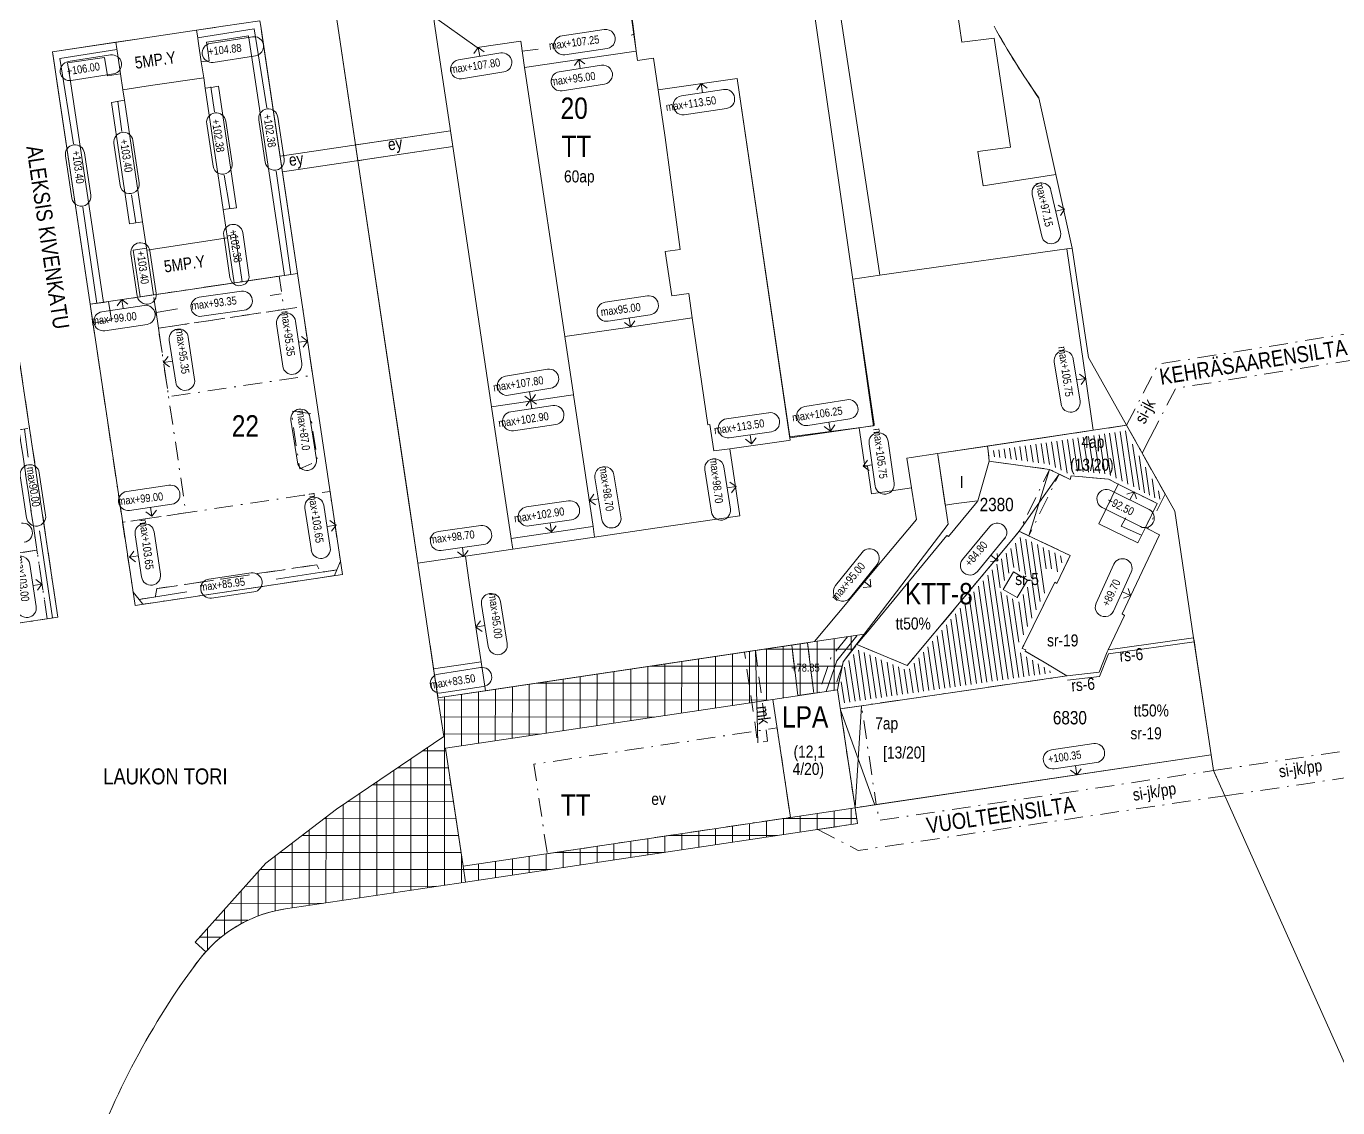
# Model space of a CAD drawing. Header units: metres. Extents: x 24485995 to 24488038, y 6819999 to 6822001.
# Drawn here: x 24487232.9 to 24487478.8, y 6820655.4 to 6820858.2 of the extents above; entities that cross this region are included whole.
import ezdxf

# ---------------------------------------------------------------- set-up
doc = ezdxf.new("R2010")
doc.units = ezdxf.units.M
for name, pattern in [('Aukot_rajalla', [0]), ('k10020', [0]), ('k10040', [10.3, 3.5, -1.5, 0.3, -1.5, 3.5]), ('k10050', [8, 3, -2, 3]), ('K10271', [0]), ('k10630.1', [0]), ('Osoitus_AK', [0])]:
    doc.linetypes.add(name, pattern=pattern)
for name, color, linetype, lineweight in [('AK_AsemakaavaTeksti_Kadun_puistonnimi', 7, 'Continuous', 0), ('AK_AsemakaavaTeksti_Korttelinumero', 7, 'Continuous', 0), ('AK_AsemakaavaViiva_Kaupunginosan_raja', 7, 'Continuous', 0), ('AK_JohdoillevarattuViiva', 7, 'Continuous', 0), ('AK_Kaavamerkinta_Kayttotarkoitusalue', 7, 'Continuous', 0), ('AK_Katualue_Tori', 7, 'Continuous', 0), ('AK_KayttotarkoitusViiva', 7, 'Continuous', 0), ('AK_LiikennointiTeksti_Autopaikkamerkinta_m2', 7, 'Continuous', 0), ('AK_LiikennointiViiva_Ajoneuvoliittymakielto', 7, 'Continuous', 0), ('AK_LiikennointiViiva_Polkuviivoitus', 7, 'Continuous', 0), ('AK_MuuAsemakaavaTeksti_Alueenosan_kayttotarkoitus', 7, 'Continuous', 0), ('AK_MuuAsemakaavaTeksti_Erityismaarays', 7, 'Continuous', 0), ('AK_MuuAsemakaavaViiva_alueenosan_raja', 7, 'Continuous', 0), ('AK_MuuAsemakaavaViiva_Erityismaaraysviiva', 7, 'Continuous', 0), ('AK_MuuAsemakaavaViiva_Merkinnan_alleviivaus', 7, 'Continuous', 0), ('AK_MuuAsemakaavaViiva_Merkinnan_Kohdistusnuoli', 7, 'Continuous', 0), ('AK_MuuAsemakaavaViiva_Ohj_alueenosan_raja', 7, 'Continuous', 0), ('AK_Poistettava_merkintä', 7, 'Continuous', 0), ('AK_RakennusalaTeksti_Kerrosala_tai_luku', 7, 'Continuous', 0), ('AK_RakennusalaTeksti_Rakennusoikeus', 7, 'Continuous', 0), ('AK_RakennusalaViiva_Maanalaisen_tilan_viiva', 7, 'Continuous', 0), ('AK_RakennusalaViiva_Rakennusalan_raja__I_', 7, 'Continuous', 0), ('AK_RakentaminenTeksti_Korkeusmerkinta', 7, 'Continuous', 0), ('AK_RakentaminenTeksti_Korkeusmerkinta_ja_soikio', 7, 'Continuous', 0), ('AK_RakentaminenTeksti_Korkeusmerkinta_ja_soikio_ja_nuoli', 7, 'Continuous', 0), ('AK_RakentaminenViiva_Kulkuaukko', 7, 'Continuous', 0)]:
    doc.layers.add(name, color=color, linetype=linetype, lineweight=lineweight)
doc.styles.add('ArialNarrow', font='ARIALN.TTF')

# ---------------------------------------------------------------- blocks, each defined once
blk = doc.blocks.new('AKP43')
at = {"layer": 'AK_RakentaminenTeksti_Korkeusmerkinta_ja_soikio', "color": 7, "linetype": 'Continuous', "lineweight": 13}
for p, q in [((4, 1.8), (-4, 1.8)), ((-4, -1.8), (4, -1.8))]:
    blk.add_line(p, q, dxfattribs=at)
for centre, start, end in [((-4, 0), 90, 270), ((4, 0), 270, 90)]:
    blk.add_arc(centre, 1.8, start, end, dxfattribs=at)

msp = doc.modelspace()

# ---------------------------------------------------------------- hatches: boundary and pattern name
at = {"layer": 'AK_Katualue_Tori', "linetype": 'Continuous', "lineweight": 0}
h = msp.add_hatch(dxfattribs=at)
h.set_pattern_fill('NET', style=0)
h.paths.add_polyline_path([(24487266.57, 6820684.68), (24487264.57, 6820686.45), (24487277.84, 6820701.26), (24487291.05, 6820711.43), (24487311.16, 6820725.03), (24487310.08, 6820732.28), (24487389.97, 6820744.19), (24487386.02, 6820739.03), (24487384.99, 6820733.79), (24487372.87, 6820731.98), (24487311.49, 6820722.83), (24487314.79, 6820700.71), (24487315.23, 6820697.74), (24487281.49, 6820692.71, 0.174582)], flags=0)
h = msp.add_hatch(dxfattribs=at)
h.set_pattern_fill('NET', style=0)
h.paths.add_polyline_path([(24487314.79, 6820700.71), (24487376.17, 6820709.86), (24487388.28, 6820711.67), (24487388.73, 6820708.7), (24487315.23, 6820697.74)], flags=0)

# ---------------------------------------------------------------- linework, layer by layer
at = {"layer": 'AK_AsemakaavaViiva_Kaupunginosan_raja', "linetype": 'k10020', "lineweight": 9, "flags": 128}
for points in [[(24487422.7, 6820844.76), (24487428.98, 6820816.54), (24487432.02, 6820796.09), (24487439.17, 6820783.36)], [(24487439.17, 6820783.36), (24487448.21, 6820767.25)], [(24487448.21, 6820767.25), (24487451.75, 6820743.53)], [(24487451.75, 6820743.53), (24487455.01, 6820721.62)], [(24487455.45, 6820718.65), (24487455.01, 6820721.62)]]:
    msp.add_lwpolyline(points, dxfattribs=at)
msp.add_lwpolyline([(24487524.72, 6820564.02), (24487455.45, 6820718.65), (24487455.01, 6820721.62), (24487388.28, 6820711.67), (24487388.73, 6820708.7), (24487315.23, 6820697.74), (24487281.49, 6820692.71, 0.196175), (24487265.24, 6820683.07), (24487263.87, 6820681.23), (24487262.53, 6820679.37), (24487261.21, 6820677.49)], format="xyb", dxfattribs=at)
at = {"layer": 'AK_AsemakaavaViiva_Kaupunginosan_raja', "linetype": 'k10020', "lineweight": 9}
for centre, radius, start, end in [((24487548.25, 6820932.39), 153.11, 208.9963, 214.9113), ((24487390.18, 6820591.52), 155, 146.3121, 162.8561)]:
    msp.add_arc(centre, radius, start, end, dxfattribs=at)
at = {"layer": 'AK_JohdoillevarattuViiva', "linetype": 'Continuous', "lineweight": 5, "flags": 128}
for points in [[(24487387.85, 6820742.95), (24487388.59, 6820743.88)], [(24487387.85, 6820742.95), (24487384.87, 6820739.22), (24487382.89, 6820733.44)]]:
    msp.add_lwpolyline(points, dxfattribs=at)
at = {"layer": 'AK_KayttotarkoitusViiva', "linetype": 'Continuous', "lineweight": 20, "flags": 128}
for points in [[(24487306.32, 6820757.51), (24487291.32, 6820858.16), (24487288.96, 6820873.96)], [(24487244.89, 6820806.04), (24487237.83, 6820853.39), (24487254.51, 6820855.88), (24487254.85, 6820855.93), (24487269.85, 6820858.16), (24487276.71, 6820859.19), (24487276.86, 6820858.16), (24487283.77, 6820811.83)], [(24487422.7, 6820844.76), (24487428.98, 6820816.54), (24487432.02, 6820796.09), (24487439.17, 6820783.36)], [(24487228.25, 6820818.03), (24487233.53, 6820782.79), (24487238.83, 6820747.38)], [(24487244.89, 6820806.04), (24487261.57, 6820808.52), (24487283.77, 6820811.83)], [(24487283.77, 6820811.83), (24487292.18, 6820755.4)], [(24487253.3, 6820749.6), (24487244.89, 6820806.04)], [(24487439.17, 6820783.36), (24487403.73, 6820778.07), (24487403.77, 6820777.81), (24487405.71, 6820764.8), (24487389.97, 6820744.19)], [(24487455.01, 6820721.62), (24487451.75, 6820743.53), (24487448.21, 6820767.25), (24487439.17, 6820783.36)], [(24487310.08, 6820732.28), (24487306.32, 6820757.51)], [(24487292.18, 6820755.4), (24487253.3, 6820749.6)], [(24487238.83, 6820747.38), (24487205.5, 6820742.4)], [(24487389.97, 6820744.19), (24487310.08, 6820732.28)], [(24487384.99, 6820733.79), (24487386.02, 6820739.03), (24487389.97, 6820744.19)], [(24487266.57, 6820684.68), (24487264.57, 6820686.45), (24487277.84, 6820701.26), (24487291.05, 6820711.43), (24487311.16, 6820725.03), (24487310.08, 6820732.28)], [(24487314.79, 6820700.71), (24487311.49, 6820722.83), (24487372.87, 6820731.98)], [(24487372.87, 6820731.98), (24487384.99, 6820733.79)], [(24487372.87, 6820731.98), (24487376.17, 6820709.86)], [(24487384.99, 6820733.79), (24487388.28, 6820711.67)], [(24487455.01, 6820721.62), (24487388.28, 6820711.67)], [(24487524.72, 6820564.02), (24487455.45, 6820718.65), (24487455.01, 6820721.62)], [(24487376.17, 6820709.86), (24487314.79, 6820700.71)], [(24487388.28, 6820711.67), (24487388.73, 6820708.7), (24487315.23, 6820697.74)], [(24487388.28, 6820711.67), (24487376.17, 6820709.86)], [(24487314.79, 6820700.71), (24487315.23, 6820697.74)], [(24487315.23, 6820697.74), (24487281.49, 6820692.71)]]:
    msp.add_lwpolyline(points, dxfattribs=at)
at = {"layer": 'AK_KayttotarkoitusViiva', "linetype": 'Continuous', "lineweight": 20}
for centre, radius, start, end in [((24487548.8, 6820932.72), 153.75, 209.0086, 214.899), ((24487285.18, 6820667.98), 25, 98.4804, 138.0924), ((24487285.18, 6820667.98), 25, 138.0924, 142.8765), ((24487390.18, 6820591.52), 155, 146.3121, 162.8561)]:
    msp.add_arc(centre, radius, start, end, dxfattribs=at)
msp.add_ellipse((24487388.81, 6820589.54), major_axis=(-93.53, -123.57), ratio=1, start_param=4.712389, end_param=4.756786, dxfattribs=at)
at = {"layer": 'AK_LiikennointiViiva_Ajoneuvoliittymakielto', "linetype": 'k10630.1', "lineweight": 5, "flags": 128}
for points in [[(24487306.32, 6820757.51), (24487307.08, 6820752.46)], [(24487308.61, 6820742.17), (24487310.08, 6820732.28)], [(24487312.32, 6820717.27), (24487314.79, 6820700.71)]]:
    msp.add_lwpolyline(points, dxfattribs=at)
at = {"layer": 'AK_LiikennointiViiva_Polkuviivoitus', "linetype": 'Continuous', "lineweight": 0, "flags": 128}
for points in [[(24487429.07, 6820780.84), (24487429.98, 6820774.74)], [(24487430.06, 6820780.99), (24487431.01, 6820774.65)], [(24487431.05, 6820781.14), (24487432.03, 6820774.56)], [(24487432.04, 6820781.28), (24487433.06, 6820774.47)], [(24487433.03, 6820781.43), (24487434.08, 6820774.38)], [(24487434.02, 6820781.58), (24487435.11, 6820774.29)], [(24487435.01, 6820781.73), (24487436.16, 6820773.98)], [(24487436, 6820781.87), (24487437.25, 6820773.43)], [(24487436.99, 6820782.02), (24487438.35, 6820772.89)], [(24487437.97, 6820782.17), (24487439.44, 6820772.34)], [(24487438.96, 6820782.32), (24487440.53, 6820771.8)], [(24487413.25, 6820778.48), (24487413.38, 6820777.59)], [(24487414.24, 6820778.63), (24487414.41, 6820777.45)], [(24487415.23, 6820778.78), (24487415.44, 6820777.31)], [(24487416.22, 6820778.92), (24487416.48, 6820777.17)], [(24487417.2, 6820779.07), (24487417.51, 6820777.03)], [(24487418.19, 6820779.22), (24487418.54, 6820776.89)], [(24487419.18, 6820779.37), (24487419.57, 6820776.75)], [(24487420.17, 6820779.51), (24487420.6, 6820776.61)], [(24487421.16, 6820779.66), (24487421.64, 6820776.48)], [(24487422.15, 6820779.81), (24487422.67, 6820776.34)], [(24487423.14, 6820779.96), (24487423.7, 6820776.2)], [(24487424.13, 6820780.1), (24487424.74, 6820776)], [(24487425.12, 6820780.25), (24487425.83, 6820775.46)], [(24487426.11, 6820780.4), (24487426.92, 6820774.93)], [(24487427.09, 6820780.55), (24487428.01, 6820774.39)], [(24487428.08, 6820780.69), (24487428.96, 6820774.83)], [(24487440.3, 6820779.84), (24487441.58, 6820771.24)], [(24487441.52, 6820777.66), (24487442.55, 6820770.73)], [(24487442.7, 6820775.54), (24487443.49, 6820770.26)], [(24487443.95, 6820773.31), (24487444.48, 6820769.75)], [(24487445.19, 6820771.09), (24487445.42, 6820769.51)], [(24487419.12, 6820756.04), (24487418.36, 6820761.28)], [(24487420.23, 6820755.39), (24487419.22, 6820762.31)], [(24487421.33, 6820754.73), (24487420.28, 6820762.03)], [(24487422.98, 6820750.35), (24487421.36, 6820761.51)], [(24487417.12, 6820755.64), (24487416.58, 6820759.36)], [(24487418.02, 6820756.69), (24487417.5, 6820760.25)], [(24487423.76, 6820751.92), (24487422.45, 6820761)], [(24487424.12, 6820756.43), (24487423.53, 6820760.48)], [(24487425.13, 6820756.43), (24487424.62, 6820759.97)], [(24487426.22, 6820755.92), (24487425.71, 6820759.45)], [(24487427.01, 6820757.57), (24487426.82, 6820758.92)], [(24487416.97, 6820735.8), (24487414, 6820756.27)], [(24487415.5, 6820752.91), (24487414.86, 6820757.3)], [(24487416.31, 6820754.28), (24487415.72, 6820758.33)], [(24487414.99, 6820735.51), (24487412.28, 6820754.21)], [(24487415.98, 6820735.66), (24487413.14, 6820755.24)], [(24487422.2, 6820748.79), (24487421.39, 6820754.35)], [(24487413.01, 6820735.23), (24487410.55, 6820752.15)], [(24487414, 6820735.37), (24487411.42, 6820753.18)], [(24487417.96, 6820735.94), (24487415.61, 6820752.16)], [(24487418.95, 6820736.09), (24487416.72, 6820751.47)], [(24487420.63, 6820745.66), (24487419.76, 6820751.63)], [(24487421.41, 6820747.22), (24487420.58, 6820752.99)], [(24487410.04, 6820734.79), (24487407.97, 6820749.06)], [(24487411.03, 6820734.94), (24487408.83, 6820750.09)], [(24487412.02, 6820735.08), (24487409.69, 6820751.12)], [(24487419, 6820742.68), (24487417.82, 6820750.82)], [(24487419.85, 6820744.09), (24487418.95, 6820750.26)], [(24487408.06, 6820734.51), (24487406.25, 6820747)], [(24487409.05, 6820734.65), (24487407.11, 6820748.03)], [(24487405.09, 6820734.08), (24487403.67, 6820743.9)], [(24487406.08, 6820734.22), (24487404.53, 6820744.93)], [(24487407.07, 6820734.36), (24487405.39, 6820745.96)], [(24487403.11, 6820733.79), (24487401.95, 6820741.84)], [(24487404.1, 6820733.93), (24487402.81, 6820742.87)], [(24487388.27, 6820731.63), (24487387.12, 6820739.29)], [(24487389.25, 6820731.78), (24487387.97, 6820740.4)], [(24487390.25, 6820731.92), (24487388.9, 6820741.21)], [(24487391.24, 6820732.07), (24487389.98, 6820740.76)], [(24487392.23, 6820732.21), (24487391.05, 6820740.32)], [(24487393.22, 6820732.35), (24487392.13, 6820739.87)], [(24487394.21, 6820732.5), (24487393.2, 6820739.42)], [(24487395.2, 6820732.64), (24487394.28, 6820738.98)], [(24487401.13, 6820733.5), (24487400.22, 6820739.78)], [(24487402.12, 6820733.65), (24487401.08, 6820740.81)], [(24487419.94, 6820736.23), (24487419.29, 6820740.69)], [(24487420.93, 6820736.37), (24487420.4, 6820739.98)], [(24487421.92, 6820736.52), (24487421.51, 6820739.33)], [(24487387.28, 6820731.48), (24487386.3, 6820738.05)], [(24487396.19, 6820732.78), (24487395.35, 6820738.53)], [(24487397.18, 6820732.93), (24487396.43, 6820738.09)], [(24487398.17, 6820733.07), (24487397.5, 6820737.64)], [(24487399.15, 6820733.22), (24487398.5, 6820737.72)], [(24487400.14, 6820733.36), (24487399.36, 6820738.75)], [(24487422.91, 6820736.66), (24487422.61, 6820738.67)], [(24487423.9, 6820736.8), (24487423.72, 6820738.02)], [(24487424.88, 6820736.95), (24487424.82, 6820737.36)], [(24487386.29, 6820731.34), (24487385.7, 6820735.27)]]:
    msp.add_lwpolyline(points, dxfattribs=at)
at = {"layer": 'AK_MuuAsemakaavaTeksti_Erityismaarays', "linetype": 'Continuous', "lineweight": 0}
msp.add_point((24487380.8, 6820720.57), dxfattribs=at)
at = {"layer": 'AK_MuuAsemakaavaViiva_alueenosan_raja', "linetype": 'k10040', "lineweight": 5, "flags": 128}
for points in [[(24487264.84, 6820857.42), (24487269.85, 6820858.16)], [(24487265.72, 6820851.48), (24487266.17, 6820848.52)], [(24487266.17, 6820848.52), (24487266.46, 6820846.53)], [(24487231.55, 6820782.49), (24487226.28, 6820817.73), (24487228.25, 6820818.03), (24487233.53, 6820782.79), (24487231.55, 6820782.49)], [(24487257.69, 6820801.56), (24487281.24, 6820805.08), (24487280.3, 6820811.32), (24487274.37, 6820810.43), (24487273.39, 6820810.28), (24487271.9, 6820810.06), (24487261.57, 6820808.52), (24487256.76, 6820807.81), (24487257.69, 6820801.56)], [(24487257.69, 6820801.56), (24487256.76, 6820807.81), (24487254.28, 6820807.44), (24487248.35, 6820806.55), (24487248.87, 6820803.09), (24487245.4, 6820802.57), (24487250.94, 6820765.43), (24487250.98, 6820765.18), (24487262.85, 6820766.95), (24487262.81, 6820767.2), (24487259.6, 6820788.71), (24487257.69, 6820801.56)], [(24487257.69, 6820801.56), (24487259.6, 6820788.71), (24487281.67, 6820792), (24487285.13, 6820792.51), (24487285.63, 6820792.59), (24487286.61, 6820792.73), (24487284.7, 6820805.59), (24487281.24, 6820805.08), (24487257.69, 6820801.56)], [(24487439.17, 6820783.36), (24487445.08, 6820794.82), (24487484.64, 6820801.16)], [(24487443.61, 6820781.07), (24487448.36, 6820790.28), (24487485.43, 6820796.22)], [(24487284.03, 6820776.17), (24487284.18, 6820775.18), (24487287.49, 6820776.69), (24487286.31, 6820784.59), (24487286.16, 6820785.59), (24487282.55, 6820786.06), (24487282.71, 6820785.01), (24487284.03, 6820776.17)], [(24487439.17, 6820783.36), (24487442.1, 6820778.13)], [(24487219.68, 6820780.72), (24487231.55, 6820782.49), (24487234.92, 6820759.94), (24487223.06, 6820758.17), (24487219.68, 6820780.72)], [(24487236.85, 6820747.09), (24487234.92, 6820759.94), (24487231.55, 6820782.49), (24487233.53, 6820782.79), (24487238.83, 6820747.38), (24487236.85, 6820747.09)], [(24487376.04, 6820781.03), (24487376.03, 6820781.07), (24487376, 6820781.32)], [(24487432.93, 6820782.43), (24487423.95, 6820781.09), (24487413.1, 6820779.47)], [(24487443.61, 6820781.07), (24487442.1, 6820778.13)], [(24487413.43, 6820776.62), (24487413.21, 6820778.55), (24487413.1, 6820779.47)], [(24487413.43, 6820776.62), (24487413.79, 6820776.57), (24487417.01, 6820776.13), (24487424.74, 6820775.09), (24487428.57, 6820773.2), (24487428.76, 6820773.87), (24487435.79, 6820773.25), (24487437.62, 6820772.34)], [(24487442.1, 6820778.13), (24487446.39, 6820770.48)], [(24487424.74, 6820775.09), (24487426.53, 6820774.2), (24487420.86, 6820762.63), (24487419.06, 6820763.49), (24487424.74, 6820775.09)], [(24487290.55, 6820756.16), (24487291.14, 6820756.25), (24487291.81, 6820757.87), (24487289.86, 6820770.97), (24487288.87, 6820770.83), (24487288.37, 6820770.75), (24487284.91, 6820770.24), (24487262.85, 6820766.95), (24487250.98, 6820765.18), (24487252.93, 6820752.07), (24487254.05, 6820750.72), (24487254.64, 6820750.81), (24487257.11, 6820751.18), (24487257.38, 6820752.74), (24487287.36, 6820757.21), (24487288.08, 6820755.8), (24487289.57, 6820756.02), (24487290.55, 6820756.16)], [(24487437.62, 6820772.34), (24487444.92, 6820768.69), (24487442.71, 6820764.19)], [(24487446.39, 6820770.48), (24487443.14, 6820763.97)], [(24487442.71, 6820764.19), (24487443.14, 6820763.97)], [(24487388.63, 6820742.25), (24487398.05, 6820738.34), (24487419.06, 6820763.49), (24487428.61, 6820758.93), (24487426.09, 6820753.71), (24487425.74, 6820753.97), (24487419.6, 6820741.54), (24487420.3, 6820741.27), (24487420.16, 6820741.03), (24487428, 6820736.39), (24487409.12, 6820733.65), (24487401.35, 6820732.52), (24487389.48, 6820730.8), (24487385.52, 6820730.21), (24487384.99, 6820733.79), (24487386.02, 6820739.03), (24487388.63, 6820742.25)], [(24487234.92, 6820759.94), (24487223.06, 6820758.17), (24487204.05, 6820755.32), (24487204.32, 6820755), (24487205.1, 6820749.76), (24487204.67, 6820747.94), (24487205.5, 6820742.4), (24487224.98, 6820745.31), (24487236.85, 6820747.09), (24487234.92, 6820759.94)], [(24487290.7, 6820755.18), (24487291.14, 6820756.25), (24487290.55, 6820756.16), (24487289.57, 6820756.02), (24487288.08, 6820755.8), (24487287.36, 6820757.21), (24487257.38, 6820752.74), (24487257.11, 6820751.18), (24487254.64, 6820750.81), (24487254.05, 6820750.72), (24487254.79, 6820749.82), (24487290.7, 6820755.18)], [(24487379.37, 6820742.61), (24487376.4, 6820742.17)], [(24487376.4, 6820742.17), (24487376.97, 6820737.52), (24487377.56, 6820732.68)], [(24487380.69, 6820742.81), (24487379.37, 6820742.61)], [(24487380.53, 6820733.12), (24487380, 6820737.47), (24487379.37, 6820742.61)], [(24487386.87, 6820743.73), (24487383.75, 6820739.83), (24487381.51, 6820733.27)], [(24487388.63, 6820742.25), (24487388.52, 6820742.3)], [(24487369.6, 6820741.16), (24487367.54, 6820740.85)], [(24487385.98, 6820738.61), (24487384.32, 6820733.76)], [(24487377.56, 6820732.68), (24487380.53, 6820733.12)], [(24487385.52, 6820730.21), (24487389.48, 6820730.8), (24487392.24, 6820712.26), (24487388.28, 6820711.67), (24487385.52, 6820730.21)], [(24487455.45, 6820718.65), (24487514.24, 6820727.41)], [(24487330.57, 6820703.06), (24487345.48, 6820705.28), (24487376.17, 6820709.86), (24487374.52, 6820720.92), (24487373.67, 6820726.63), (24487350.87, 6820723.23), (24487328.07, 6820719.83), (24487329.32, 6820711.45), (24487330.57, 6820703.06)], [(24487457.58, 6820713.91), (24487514.98, 6820722.47), (24487516.78, 6820722.74)], [(24487381.32, 6820707.59), (24487388.89, 6820703.67), (24487457.58, 6820713.91), (24487455.45, 6820718.65), (24487392.84, 6820709.31), (24487392.24, 6820712.26), (24487388.28, 6820711.67), (24487388.73, 6820708.7), (24487381.32, 6820707.59)]]:
    msp.add_lwpolyline(points, dxfattribs=at)
at = {"layer": 'AK_MuuAsemakaavaViiva_Erityismaaraysviiva', "linetype": 'Aukot_rajalla', "lineweight": 5, "flags": 128}
msp.add_lwpolyline([(24487428.09, 6820735.61), (24487434.11, 6820736.29), (24487435.8, 6820740.52), (24487451.84, 6820742.75)], dxfattribs=at)
at = {"layer": 'AK_MuuAsemakaavaViiva_Merkinnan_alleviivaus', "linetype": 'Continuous', "lineweight": 5, "flags": 128}
msp.add_lwpolyline([(24487346.3, 6820856.48), (24487346.71, 6820856.62)], dxfattribs=at)
at = {"layer": 'AK_MuuAsemakaavaViiva_Merkinnan_Kohdistusnuoli', "linetype": 'Osoitus_AK', "lineweight": 5, "flags": 128}
for points in [[(24487277.98, 6820842.86), (24487275.62, 6820857.7), (24487265, 6820856)], [(24487241.75, 6820836.12), (24487239.2, 6820852.09), (24487249.9, 6820853.8)], [(24487328.85, 6820853.89), (24487325.89, 6820853.48)], [(24487268.23, 6820842.1), (24487267.51, 6820846.79)], [(24487250.84, 6820838.46), (24487250.09, 6820844.06)], [(24487270, 6820830.24), (24487271.05, 6820824.01)], [(24487279.76, 6820830.99), (24487282.53, 6820811.65)], [(24487252.61, 6820826.59), (24487253.47, 6820821.33)], [(24487243.52, 6820824.25), (24487246.12, 6820806.22)], [(24487278.64, 6820807.71), (24487280.71, 6820808.01)], [(24487261.24, 6820805.21), (24487257.25, 6820804.52)], [(24487233.3, 6820777.41), (24487232.56, 6820782.65)], [(24487439.04, 6820766.04), (24487438.19, 6820764.45), (24487442, 6820762.74)], [(24487235.37, 6820763.55), (24487237.84, 6820747.24)], [(24487279.74, 6820754.53), (24487291.14, 6820756.25)], [(24487263.01, 6820752.14), (24487254.05, 6820750.72)]]:
    msp.add_lwpolyline(points, dxfattribs=at)
at = {"layer": 'AK_MuuAsemakaavaViiva_Ohj_alueenosan_raja', "linetype": 'k10050', "lineweight": 5, "flags": 128}
msp.add_lwpolyline([(24487369.6, 6820741.16), (24487370.05, 6820737.77), (24487371.89, 6820724.13), (24487370.03, 6820723.86), (24487367.99, 6820737.8), (24487367.54, 6820740.85)], dxfattribs=at)
at = {"layer": 'AK_Poistettava_merkintä', "linetype": 'k10040', "lineweight": 0, "flags": 128}
for points in [[(24487439.17, 6820783.36), (24487432.93, 6820782.43)], [(24487381.32, 6820707.59), (24487388.73, 6820708.7)]]:
    msp.add_lwpolyline(points, dxfattribs=at)
at = {"layer": 'AK_RakennusalaViiva_Maanalaisen_tilan_viiva', "linetype": 'Continuous', "lineweight": 5, "flags": 128}
msp.add_lwpolyline([(24487369.6, 6820741.16), (24487370.03, 6820723.86)], dxfattribs=at)
at = {"layer": 'AK_RakennusalaViiva_Rakennusalan_raja__I_', "linetype": 'K10271', "lineweight": 9, "flags": 128}
for points in [[(24487391.75, 6820783.29), (24487387.87, 6820810.72), (24487378.76, 6820873.92), (24487372.82, 6820873.04), (24487370.39, 6820889.36), (24487376.32, 6820890.24), (24487369.76, 6820934.26), (24487339.1, 6820929.69), (24487344.34, 6820894.55), (24487346.23, 6820881.88), (24487347.73, 6820871.8), (24487344.77, 6820871.36), (24487347.51, 6820851.77), (24487350.48, 6820852.19), (24487351.35, 6820846.25), (24487366.2, 6820848.35), (24487376.02, 6820781.17), (24487391.75, 6820783.29)], [(24487384.36, 6820867.84), (24487385.84, 6820858.16), (24487391.36, 6820821.94), (24487392.95, 6820811.49), (24487399.48, 6820812.42), (24487426.17, 6820816.2), (24487427.96, 6820816.45), (24487428.96, 6820816.59), (24487425.9, 6820830.35), (24487423.94, 6820830.05), (24487412.27, 6820828.26), (24487411.32, 6820834.68), (24487417.39, 6820835.47), (24487414.33, 6820855.95), (24487408.28, 6820855.15), (24487407.83, 6820858.16), (24487405.93, 6820870.9), (24487384.36, 6820867.84)], [(24487324.13, 6820760.13), (24487323.84, 6820762.11), (24487322.09, 6820773.82), (24487320.15, 6820786.84), (24487312.12, 6820840.69), (24487310.27, 6820853.1), (24487309.52, 6820858.16), (24487309.25, 6820859.97), (24487309.12, 6820860.82), (24487308.36, 6820865.91), (24487290.56, 6820863.24), (24487291.32, 6820858.16), (24487293.2, 6820845.53), (24487304.29, 6820771.16), (24487306.32, 6820757.51), (24487315.23, 6820758.82), (24487324.13, 6820760.13)], [(24487346.68, 6820858.16), (24487345.66, 6820865.35), (24487335.77, 6820863.94), (24487325.06, 6820862.42), (24487325.22, 6820861.35), (24487316.81, 6820860.1), (24487316.66, 6820861.08), (24487314.81, 6820860.81), (24487309.25, 6820859.97), (24487311.8, 6820858.16), (24487317.45, 6820854.16), (24487325.2, 6820855.31), (24487325.6, 6820855.37), (24487326.34, 6820850.42), (24487337.73, 6820852.1), (24487347.26, 6820853.51), (24487346.68, 6820858.16)], [(24487309.25, 6820859.97), (24487309.52, 6820858.16), (24487310.27, 6820853.1), (24487312.12, 6820840.69), (24487320.15, 6820786.84), (24487334.99, 6820789.03), (24487335.48, 6820789.1), (24487335.48, 6820789.12), (24487333.86, 6820799.98), (24487327.45, 6820842.98), (24487326.58, 6820848.8), (24487326.34, 6820850.42), (24487325.6, 6820855.37), (24487325.2, 6820855.31), (24487317.45, 6820854.16), (24487311.8, 6820858.16), (24487309.25, 6820859.97)], [(24487266.17, 6820848.52), (24487265.72, 6820851.48), (24487265.21, 6820854.94), (24487264.99, 6820856.39), (24487264.84, 6820857.42), (24487254.85, 6820855.93), (24487254.51, 6820855.88), (24487249.7, 6820855.16), (24487250.06, 6820852.69), (24487250.58, 6820849.23), (24487251.02, 6820846.26), (24487256.18, 6820847.03), (24487266.17, 6820848.52)], [(24487269.85, 6820858.16), (24487264.84, 6820857.42), (24487264.99, 6820856.39), (24487265.21, 6820854.94), (24487265.72, 6820851.48), (24487267.21, 6820851.7), (24487266.99, 6820853.18), (24487266.69, 6820855.17), (24487270.22, 6820855.69), (24487274.6, 6820856.34), (24487275.69, 6820849.01), (24487281.29, 6820811.46), (24487283.77, 6820811.83), (24487277.07, 6820856.71), (24487276.86, 6820858.16), (24487276.71, 6820859.19), (24487269.85, 6820858.16)], [(24487247.36, 6820806.4), (24487241.18, 6820847.83), (24487240.67, 6820851.29), (24487247.59, 6820852.32), (24487248.11, 6820848.86), (24487250.58, 6820849.23), (24487250.06, 6820852.69), (24487249.7, 6820855.16), (24487237.83, 6820853.39), (24487238.2, 6820850.92), (24487238.71, 6820847.46), (24487244.89, 6820806.04), (24487247.36, 6820806.4)], [(24487266.17, 6820848.52), (24487266.46, 6820846.53), (24487267.94, 6820846.75), (24487268.93, 6820846.9), (24487272.32, 6820824.15), (24487271.34, 6820824.01), (24487271.32, 6820824), (24487269.85, 6820823.79), (24487270.59, 6820818.84), (24487272.06, 6820819.19), (24487273.39, 6820810.28), (24487274.37, 6820810.43), (24487280.3, 6820811.32), (24487281.29, 6820811.46), (24487275.69, 6820849.01), (24487274.6, 6820856.34), (24487270.22, 6820855.69), (24487266.69, 6820855.17), (24487266.99, 6820853.18), (24487267.21, 6820851.7), (24487265.72, 6820851.48), (24487266.17, 6820848.52)], [(24487248.35, 6820806.55), (24487254.28, 6820807.44), (24487252.98, 6820816.19), (24487255.45, 6820816.59), (24487254.71, 6820821.53), (24487252.24, 6820821.14), (24487248.86, 6820843.84), (24487251.32, 6820844.28), (24487251.02, 6820846.26), (24487250.58, 6820849.23), (24487248.11, 6820848.86), (24487247.59, 6820852.32), (24487240.67, 6820851.29), (24487241.18, 6820847.83), (24487247.36, 6820806.4), (24487248.35, 6820806.55)], [(24487337.73, 6820852.1), (24487326.34, 6820850.42), (24487326.58, 6820848.8), (24487327.45, 6820842.98), (24487333.86, 6820799.98), (24487345.18, 6820801.65), (24487357.76, 6820803.51), (24487357.09, 6820808.09), (24487353.91, 6820807.63), (24487352.7, 6820815.92), (24487355.51, 6820816.33), (24487352.66, 6820837.32), (24487351.35, 6820846.25), (24487350.48, 6820852.19), (24487347.51, 6820851.77), (24487347.26, 6820853.51), (24487337.73, 6820852.1)], [(24487376.03, 6820781.07), (24487376, 6820781.32), (24487370.56, 6820818.52), (24487366.2, 6820848.35), (24487351.35, 6820846.25), (24487352.66, 6820837.32), (24487355.51, 6820816.33), (24487352.7, 6820815.92), (24487353.91, 6820807.63), (24487357.09, 6820808.09), (24487357.76, 6820803.51), (24487360.68, 6820783.47), (24487361.07, 6820783.53), (24487361.8, 6820778.55), (24487364.8, 6820778.93), (24487375.81, 6820780.53), (24487376.1, 6820780.57), (24487376.04, 6820781.03), (24487376.03, 6820781.07)], [(24487266.46, 6820846.53), (24487269.85, 6820823.79), (24487271.32, 6820824), (24487271.34, 6820824.01), (24487272.32, 6820824.15), (24487268.93, 6820846.9), (24487267.94, 6820846.75), (24487266.46, 6820846.53)], [(24487251.32, 6820844.28), (24487248.86, 6820843.84), (24487252.24, 6820821.14), (24487254.71, 6820821.53), (24487251.32, 6820844.28)], [(24487255.5, 6820816.21), (24487256.76, 6820807.81), (24487261.57, 6820808.52), (24487271.9, 6820810.06), (24487270.64, 6820818.47), (24487258.36, 6820816.64), (24487255.5, 6820816.21)], [(24487271.9, 6820810.06), (24487273.39, 6820810.28), (24487272.06, 6820819.19), (24487270.59, 6820818.84), (24487270.64, 6820818.47), (24487271.9, 6820810.06)], [(24487256.76, 6820807.81), (24487255.5, 6820816.21), (24487255.45, 6820816.59), (24487252.98, 6820816.19), (24487254.28, 6820807.44), (24487256.76, 6820807.81)], [(24487391.36, 6820770.54), (24487398.87, 6820771.66), (24487397.98, 6820777.22), (24487398.79, 6820777.34), (24487403.73, 6820778.07), (24487413.1, 6820779.47), (24487423.95, 6820781.09), (24487432.93, 6820782.43), (24487431.53, 6820791.99), (24487427.96, 6820816.45), (24487426.17, 6820816.2), (24487399.48, 6820812.42), (24487392.95, 6820811.49), (24487387.86, 6820810.77), (24487391.84, 6820783.56), (24487391.87, 6820783.31), (24487389.05, 6820782.91), (24487389.07, 6820782.82), (24487389.12, 6820782.42), (24487390.1, 6820775.63), (24487390.61, 6820775.71), (24487391.36, 6820770.54)], [(24487244.89, 6820806.04), (24487245.4, 6820802.57), (24487248.87, 6820803.09), (24487248.35, 6820806.55), (24487247.36, 6820806.4), (24487244.89, 6820806.04)], [(24487339.17, 6820764.38), (24487339.46, 6820762.4), (24487350.73, 6820764.06), (24487366.67, 6820766.41), (24487364.8, 6820778.93), (24487361.8, 6820778.55), (24487361.07, 6820783.53), (24487360.68, 6820783.47), (24487357.76, 6820803.51), (24487345.18, 6820801.65), (24487333.86, 6820799.98), (24487335.48, 6820789.12), (24487335.48, 6820789.1), (24487339.17, 6820764.38)], [(24487335.48, 6820789.1), (24487334.99, 6820789.03), (24487320.15, 6820786.84), (24487322.09, 6820773.82), (24487323.84, 6820762.11), (24487338.67, 6820764.3), (24487339.17, 6820764.38), (24487335.48, 6820789.1)], [(24487379.37, 6820742.61), (24487380.69, 6820742.81), (24487384.88, 6820747.83), (24487395.24, 6820760.25), (24487399.82, 6820765.73), (24487398.95, 6820771.18), (24487398.87, 6820771.66), (24487391.36, 6820770.54), (24487390.61, 6820775.71), (24487390.1, 6820775.63), (24487389.12, 6820782.42), (24487389.07, 6820782.82), (24487389.05, 6820782.91), (24487376.04, 6820781.03), (24487376.1, 6820780.57), (24487375.81, 6820780.53), (24487364.8, 6820778.93), (24487366.67, 6820766.41), (24487350.73, 6820764.06), (24487339.46, 6820762.4), (24487338.97, 6820762.32), (24487324.13, 6820760.13), (24487315.23, 6820758.82), (24487315.96, 6820753.87), (24487317.51, 6820743.48), (24487318.18, 6820739.03), (24487318.99, 6820733.61), (24487367.54, 6820740.85), (24487369.6, 6820741.16), (24487376.4, 6820742.17), (24487379.37, 6820742.61)], [(24487376.04, 6820781.03), (24487376, 6820781.32), (24487376.03, 6820781.07), (24487376.04, 6820781.03)], [(24487403.73, 6820778.07), (24487403.77, 6820777.81), (24487405.17, 6820768.41), (24487407.2, 6820768.68), (24487410.75, 6820769.16), (24487411.32, 6820769.23), (24487413.43, 6820776.62), (24487413.21, 6820778.55), (24487413.1, 6820779.47), (24487403.73, 6820778.07)], [(24487390.13, 6820744.06), (24487388.63, 6820742.25), (24487398.05, 6820738.34), (24487418.91, 6820763.31), (24487419.06, 6820763.49), (24487419.48, 6820763.29), (24487428.61, 6820758.93), (24487426.09, 6820753.71), (24487425.74, 6820753.97), (24487419.6, 6820741.54), (24487420.3, 6820741.27), (24487420.16, 6820741.03), (24487423.71, 6820738.93), (24487428, 6820736.39), (24487428.04, 6820736.4), (24487434.01, 6820737.07), (24487435.54, 6820740.9), (24487435.7, 6820741.3), (24487438.76, 6820747.68), (24487438.32, 6820748), (24487445.36, 6820762.81), (24487443.14, 6820763.97), (24487442.71, 6820764.19), (24487441.29, 6820761.3), (24487433.97, 6820764.89), (24487437.62, 6820772.34), (24487435.79, 6820773.25), (24487428.76, 6820773.87), (24487428.57, 6820773.2), (24487424.74, 6820775.09), (24487417.01, 6820776.13), (24487413.79, 6820776.57), (24487413.43, 6820776.62), (24487411.32, 6820769.23), (24487410.85, 6820768.66), (24487405.79, 6820762.53), (24487405.46, 6820762.72), (24487390.27, 6820744.24), (24487390.13, 6820744.06)], [(24487444.92, 6820768.69), (24487437.62, 6820772.34), (24487433.97, 6820764.89), (24487441.29, 6820761.3), (24487442.71, 6820764.19), (24487444.92, 6820768.69)], [(24487339.17, 6820764.38), (24487338.67, 6820764.3), (24487323.84, 6820762.11), (24487324.13, 6820760.13), (24487338.97, 6820762.32), (24487339.46, 6820762.4), (24487339.17, 6820764.38)], [(24487420.63, 6820754.34), (24487417.98, 6820755.9), (24487416.04, 6820752.61), (24487418.69, 6820751.05), (24487420.63, 6820754.34)], [(24487380.53, 6820733.12), (24487380, 6820737.47), (24487379.37, 6820742.61), (24487376.4, 6820742.17), (24487376.97, 6820737.52), (24487377.56, 6820732.68), (24487380.53, 6820733.12)], [(24487388.28, 6820711.67), (24487392.24, 6820712.26), (24487455.01, 6820721.62), (24487452.28, 6820739.91), (24487451.82, 6820743.03), (24487451.75, 6820743.53), (24487435.7, 6820741.3), (24487435.54, 6820740.9), (24487434.01, 6820737.07), (24487428.04, 6820736.4), (24487428, 6820736.39), (24487389.48, 6820730.8), (24487385.52, 6820730.21), (24487385.56, 6820729.96), (24487388.28, 6820711.67)], [(24487318.18, 6820739.03), (24487309.27, 6820737.72), (24487310.04, 6820732.56), (24487310.08, 6820732.28), (24487318.99, 6820733.61), (24487318.18, 6820739.03)]]:
    msp.add_lwpolyline(points, dxfattribs=at)
at = {"layer": 'AK_RakentaminenTeksti_Korkeusmerkinta_ja_soikio_ja_nuoli', "linetype": 'Continuous', "lineweight": 5, "flags": 128}
for points in [[(24487321.86, 6820853.15), (24487313.96, 6820851.88)], [(24487317.64, 6820854.19), (24487316.81, 6820853.04)], [(24487317.64, 6820854.19), (24487318.78, 6820853.36)], [(24487317.91, 6820852.51), (24487317.64, 6820854.19)], [(24487314.53, 6820848.32), (24487322.43, 6820849.59)], [(24487340.72, 6820850.87), (24487332.82, 6820849.62)], [(24487336.5, 6820851.92), (24487335.67, 6820850.78)], [(24487336.5, 6820851.92), (24487337.65, 6820851.09)], [(24487336.77, 6820850.24), (24487336.5, 6820851.92)], [(24487333.38, 6820846.06), (24487341.28, 6820847.31)], [(24487359.44, 6820847.4), (24487358.6, 6820846.26)], [(24487359.44, 6820847.4), (24487360.58, 6820846.56)], [(24487359.69, 6820845.71), (24487359.44, 6820847.4)], [(24487363.65, 6820846.31), (24487355.74, 6820845.12)], [(24487356.27, 6820841.56), (24487364.18, 6820842.75)], [(24487421.49, 6820826.6), (24487423.27, 6820818.8)], [(24487426.78, 6820819.6), (24487425, 6820827.4)], [(24487425.89, 6820823.5), (24487427.55, 6820823.88)], [(24487427.55, 6820823.88), (24487426.35, 6820824.63)], [(24487427.55, 6820823.88), (24487426.8, 6820822.68)], [(24487255.01, 6820805.84), (24487247.1, 6820804.64)], [(24487250.8, 6820806.92), (24487249.96, 6820805.78)], [(24487250.8, 6820806.92), (24487251.94, 6820806.08)], [(24487251.05, 6820805.24), (24487250.8, 6820806.92)], [(24487349.34, 6820807.63), (24487341.43, 6820806.43)], [(24487284.54, 6820794.96), (24487283.4, 6820802.88)], [(24487341.97, 6820802.87), (24487349.88, 6820804.07)], [(24487345.93, 6820803.47), (24487346.18, 6820801.79)], [(24487346.18, 6820801.79), (24487347.02, 6820802.93)], [(24487247.64, 6820801.08), (24487255.55, 6820802.28)], [(24487279.84, 6820802.37), (24487280.98, 6820794.45)], [(24487346.18, 6820801.79), (24487345.05, 6820802.63)], [(24487259.73, 6820799.34), (24487260.92, 6820791.43)], [(24487264.48, 6820791.97), (24487263.29, 6820799.88)], [(24487283.97, 6820798.92), (24487285.66, 6820799.16)], [(24487285.66, 6820799.16), (24487284.52, 6820800.01)], [(24487285.66, 6820799.16), (24487284.81, 6820798.03)], [(24487258.65, 6820795.13), (24487259.49, 6820796.27)], [(24487430.46, 6820787.91), (24487429.18, 6820795.81)], [(24487260.33, 6820795.39), (24487258.65, 6820795.13)], [(24487258.65, 6820795.13), (24487259.78, 6820794.29)], [(24487330.63, 6820793.86), (24487322.73, 6820792.54)], [(24487425.63, 6820795.23), (24487426.91, 6820787.34)], [(24487429.82, 6820791.86), (24487431.5, 6820792.13)], [(24487431.5, 6820792.13), (24487430.35, 6820792.96)], [(24487431.5, 6820792.13), (24487430.67, 6820790.98)], [(24487323.33, 6820788.99), (24487331.22, 6820790.31)], [(24487327.55, 6820787.97), (24487326.4, 6820788.79)], [(24487327.44, 6820788.16), (24487326.6, 6820787.02)], [(24487327.27, 6820789.65), (24487327.55, 6820787.97)], [(24487327.44, 6820788.16), (24487328.58, 6820787.31)], [(24487327.69, 6820786.47), (24487327.44, 6820788.16)], [(24487327.55, 6820787.97), (24487328.38, 6820789.13)], [(24487386.75, 6820788.15), (24487378.85, 6820786.87)], [(24487331.65, 6820787.06), (24487323.73, 6820785.89)], [(24487372.08, 6820785.72), (24487364.17, 6820784.58)], [(24487324.26, 6820782.33), (24487332.17, 6820783.49)], [(24487379.43, 6820783.32), (24487387.32, 6820784.6)], [(24487383.38, 6820783.96), (24487383.65, 6820782.28)], [(24487383.65, 6820782.28), (24487384.47, 6820783.43)], [(24487364.68, 6820781.01), (24487372.6, 6820782.15)], [(24487368.88, 6820779.9), (24487367.75, 6820780.75)], [(24487368.64, 6820781.58), (24487368.88, 6820779.9)], [(24487368.88, 6820779.9), (24487369.73, 6820781.03)], [(24487383.65, 6820782.28), (24487382.5, 6820783.11)], [(24487390.91, 6820779.9), (24487392.03, 6820771.98)], [(24487395.59, 6820772.49), (24487394.47, 6820780.41)], [(24487389.78, 6820775.71), (24487390.63, 6820776.84)], [(24487391.47, 6820775.94), (24487389.78, 6820775.71)], [(24487339.52, 6820773.5), (24487340.83, 6820765.61)], [(24487344.39, 6820766.21), (24487343.07, 6820774.1)], [(24487360.11, 6820775.01), (24487361.34, 6820767.1)], [(24487364.9, 6820767.66), (24487363.66, 6820775.56)], [(24487389.78, 6820775.71), (24487390.91, 6820774.86)], [(24487259.67, 6820772.14), (24487251.75, 6820770.97)], [(24487364.28, 6820771.61), (24487365.96, 6820771.88)], [(24487365.96, 6820771.88), (24487364.82, 6820772.71)], [(24487365.96, 6820771.88), (24487365.13, 6820770.73)], [(24487436.23, 6820771.16), (24487443.38, 6820767.58)], [(24487252.28, 6820767.41), (24487260.19, 6820768.58)], [(24487338.5, 6820769.28), (24487339.32, 6820770.43)], [(24487340.18, 6820769.56), (24487338.5, 6820769.28)], [(24487338.5, 6820769.28), (24487339.65, 6820768.46)], [(24487440.57, 6820770.89), (24487439.22, 6820770.44)], [(24487439.81, 6820769.37), (24487440.57, 6820770.89)], [(24487440.57, 6820770.89), (24487441.01, 6820769.55)], [(24487256.48, 6820766.31), (24487255.35, 6820767.15)], [(24487256.23, 6820767.99), (24487256.48, 6820766.31)], [(24487256.48, 6820766.31), (24487257.33, 6820767.45)], [(24487285.13, 6820767.82), (24487286.36, 6820759.91)], [(24487289.91, 6820760.46), (24487288.69, 6820768.37)], [(24487441.78, 6820764.36), (24487434.62, 6820767.94)], [(24487289.3, 6820764.41), (24487290.98, 6820764.67)], [(24487290.98, 6820764.67), (24487289.84, 6820765.51)], [(24487290.98, 6820764.67), (24487290.15, 6820763.53)], [(24487318.13, 6820764.57), (24487310.2, 6820763.47)], [(24487413.52, 6820764.4), (24487408.43, 6820758.23)], [(24487253.32, 6820762.84), (24487254.52, 6820754.93)], [(24487258.08, 6820755.47), (24487256.88, 6820763.38)], [(24487411.2, 6820755.94), (24487416.3, 6820762.11)], [(24487252.24, 6820758.63), (24487253.08, 6820759.77)], [(24487253.92, 6820758.88), (24487252.24, 6820758.63)], [(24487252.24, 6820758.63), (24487253.38, 6820757.79)], [(24487310.69, 6820759.91), (24487318.62, 6820761)], [(24487314.89, 6820758.77), (24487313.76, 6820759.62)], [(24487314.66, 6820760.45), (24487314.89, 6820758.77)], [(24487314.89, 6820758.77), (24487315.74, 6820759.9)], [(24487389.61, 6820759.54), (24487384.59, 6820753.3)], [(24487413.75, 6820759.02), (24487415.06, 6820757.94)], [(24487415.06, 6820757.94), (24487414.93, 6820759.35)], [(24487234.78, 6820749.38), (24487233.58, 6820757.29)], [(24487387.4, 6820751.05), (24487392.41, 6820757.28)], [(24487415.06, 6820757.94), (24487413.65, 6820757.8)], [(24487436.77, 6820757.31), (24487433.46, 6820750.02)], [(24487235.86, 6820753.59), (24487234.72, 6820754.43)], [(24487389.91, 6820754.17), (24487391.23, 6820753.1)], [(24487391.23, 6820753.1), (24487391.08, 6820754.51)], [(24487436.74, 6820748.53), (24487440.05, 6820755.82)], [(24487234.18, 6820753.34), (24487235.86, 6820753.59)], [(24487235.86, 6820753.59), (24487235.02, 6820752.46)], [(24487391.23, 6820753.1), (24487389.82, 6820752.95)], [(24487438.39, 6820752.17), (24487439.94, 6820751.47)], [(24487439.94, 6820751.47), (24487438.62, 6820750.97)], [(24487439.94, 6820751.47), (24487439.45, 6820752.79)], [(24487318.25, 6820749.77), (24487319.52, 6820741.87)], [(24487323.07, 6820742.44), (24487321.81, 6820750.33)], [(24487317.21, 6820745.55), (24487318.04, 6820746.69)], [(24487318.88, 6820745.82), (24487317.21, 6820745.55)], [(24487317.21, 6820745.55), (24487318.35, 6820744.72)], [(24487433.01, 6820723.69), (24487425.09, 6820722.52)], [(24487425.62, 6820718.96), (24487433.53, 6820720.13)], [(24487429.58, 6820719.54), (24487429.82, 6820717.86)], [(24487429.82, 6820717.86), (24487428.69, 6820718.7)], [(24487429.82, 6820717.86), (24487430.67, 6820718.99)]]:
    msp.add_lwpolyline(points, dxfattribs=at)
at = {"layer": 'AK_RakentaminenTeksti_Korkeusmerkinta_ja_soikio_ja_nuoli', "linetype": 'Continuous', "lineweight": 5, "elevation": 36.75, "flags": 128}
for points in [[(24487334.59, 6820769.2), (24487326.68, 6820768.05)], [(24487327.19, 6820764.49), (24487335.11, 6820765.63)], [(24487331.39, 6820763.38), (24487330.26, 6820764.23)], [(24487331.15, 6820765.06), (24487331.39, 6820763.38)], [(24487331.39, 6820763.38), (24487332.24, 6820764.51)]]:
    msp.add_lwpolyline(points, dxfattribs=at)
at = {"layer": 'AK_RakentaminenTeksti_Korkeusmerkinta_ja_soikio_ja_nuoli', "linetype": 'Continuous', "lineweight": 5}
for centre, start, end in [((24487322.14, 6820851.37), 279.1519, 99.1519), ((24487314.24, 6820850.1), 99.1519, 279.1519), ((24487333.1, 6820847.84), 98.9504, 278.9504), ((24487341, 6820849.09), 278.9504, 98.9504), ((24487356, 6820843.34), 98.5325, 278.5325), ((24487363.91, 6820844.53), 278.5325, 98.5325), ((24487423.25, 6820827), 12.8411, 192.8411), ((24487425.03, 6820819.2), 192.8411, 12.8411), ((24487255.28, 6820804.06), 278.6383, 98.6383), ((24487341.7, 6820804.65), 98.621, 278.621), ((24487349.61, 6820805.85), 278.621, 98.621), ((24487247.37, 6820802.86), 98.6383, 278.6383), ((24487281.62, 6820802.62), 8.1702, 188.1702), ((24487261.51, 6820799.61), 8.5668, 188.5668), ((24487427.4, 6820795.52), 9.2063, 189.2063), ((24487282.76, 6820794.71), 188.1702, 8.1702), ((24487330.92, 6820792.09), 279.5011, 99.5011), ((24487262.7, 6820791.7), 188.5668, 8.5668), ((24487323.03, 6820790.77), 99.5011, 279.5011), ((24487387.04, 6820786.37), 279.176, 99.176), ((24487323.99, 6820784.11), 98.3669, 278.3669), ((24487331.91, 6820785.28), 278.3669, 98.3669), ((24487372.34, 6820783.94), 278.196, 98.196), ((24487379.14, 6820785.1), 99.176, 279.176), ((24487428.68, 6820787.62), 189.2063, 9.2063), ((24487364.42, 6820782.79), 98.196, 278.196), ((24487392.69, 6820780.16), 8.0513, 188.0513), ((24487361.88, 6820775.29), 8.9079, 188.9079), ((24487341.29, 6820773.8), 9.4794, 189.4794), ((24487252.01, 6820769.19), 98.3825, 278.3825), ((24487259.93, 6820770.36), 278.3825, 98.3825), ((24487393.81, 6820772.24), 188.0513, 8.0513), ((24487435.42, 6820769.55), 63.4601, 243.4601), ((24487286.91, 6820768.09), 8.7748, 188.7748), ((24487334.85, 6820767.42, 36.75), 278.2374, 98.2374), ((24487326.93, 6820766.27, 36.75), 98.2374, 278.2374), ((24487342.61, 6820765.91), 189.4794, 9.4794), ((24487363.12, 6820767.38), 188.9079, 8.9079), ((24487442.58, 6820765.97), 243.4601, 63.4601), ((24487232.27, 6820763.23), 278.9652, 98.9652), ((24487255.1, 6820763.11), 8.6303, 188.6303), ((24487318.37, 6820762.78), 277.8521, 97.8521), ((24487414.91, 6820763.25), 320.4589, 140.4589), ((24487310.45, 6820761.69), 97.8521, 277.8521), ((24487231.8, 6820757.03), 8.6133, 188.6133), ((24487288.13, 6820760.19), 188.7748, 8.7748), ((24487409.82, 6820757.08), 140.4589, 320.4589), ((24487438.41, 6820756.56), 335.5588, 155.5588), ((24487256.3, 6820755.2), 188.6303, 8.6303), ((24487320.03, 6820750.05), 9.0905, 189.0905), ((24487233, 6820749.12), 188.6133, 8.6133), ((24487435.1, 6820749.28), 155.5588, 335.5588), ((24487321.29, 6820742.15), 189.0905, 9.0905), ((24487425.36, 6820720.74), 98.3946, 278.3946), ((24487433.27, 6820721.91), 278.3946, 98.3946)]:
    msp.add_arc(centre, 1.8, start, end, dxfattribs=at)
for centre, start_param, end_param in [((24487391.01, 6820758.41), 3.141593, 6.283185), ((24487386, 6820752.18), 0, 3.141593)]:
    msp.add_ellipse(centre, major_axis=(-1.4, 1.13), ratio=1, start_param=start_param, end_param=end_param, dxfattribs=at)
at = {"layer": 'AK_RakentaminenViiva_Kulkuaukko', "linetype": 'Continuous', "lineweight": 5, "flags": 128}
for points in [[(24487280.49, 6820833.82), (24487312.44, 6820838.58)], [(24487295.08, 6820832.96), (24487294.63, 6820835.92), (24487296.46, 6820836.2), (24487312.44, 6820838.58), (24487312.88, 6820835.61), (24487296.9, 6820833.23), (24487295.08, 6820832.96)], [(24487280.93, 6820830.85), (24487312.88, 6820835.61)], [(24487426.53, 6820774.21), (24487419.06, 6820763.49)], [(24487424.74, 6820775.09), (24487420.85, 6820762.61)], [(24487385.55, 6820730.03), (24487391.92, 6820712.33)], [(24487389.48, 6820730.8), (24487388.28, 6820711.67)]]:
    msp.add_lwpolyline(points, dxfattribs=at)

# ---------------------------------------------------------------- block references
at = {"layer": 'AK_RakentaminenTeksti_Korkeusmerkinta_ja_soikio', "color": 7, "lineweight": 5}
for p, rotation in [((24487337.57, 6820855.18), 188.4431909291694), ((24487271.64, 6820853.79), 8.857958763639395), ((24487245.02, 6820850.39), 8.972460168523353), ((24487278.87, 6820836.92), 278.4852377149548), ((24487269.11, 6820836.17), 278.4852377149548), ((24487251.72, 6820832.53), 278.4852377149548), ((24487242.63, 6820830.18), 278.4852377149548), ((24487272.29, 6820815.27), 278.4852377149548), ((24487254.91, 6820811.83), 278.4852377149548), ((24487269.54, 6820806.14), 8.207216411904932), ((24487284.91, 6820780.65), 98.65254179112017), ((24487234.17, 6820770.22), 98.47114463302385), ((24487271.37, 6820753.33), 8.13010235415596), ((24487314.41, 6820735.57), 8.770763282725989)]:
    msp.add_blockref('AKP43', p, dxfattribs=dict(at, rotation=rotation))

# ---------------------------------------------------------------- texts
at = {"layer": 'AK_AsemakaavaTeksti_Kadun_puistonnimi', "linetype": 'Continuous', "lineweight": 5, "style": 'ArialNarrow'}
for s, rotation, p in [('ALEKSIS KIVENKATU', 278.5139, (24487232.91, 6820835.57)), ('KEHRÄSAARENSILTA', 9.0928, (24487445.62, 6820790.94)), ('VUOLTEENSILTA', 8.3711, (24487401.92, 6820706.82))]:
    msp.add_text(s, height=3, rotation=rotation, dxfattribs=at).set_placement(p)
msp.add_text('LAUKON TORI', height=3, dxfattribs=at).set_placement((24487247.35, 6820716.05))
at = {"layer": 'AK_AsemakaavaTeksti_Korttelinumero', "linetype": 'Continuous', "lineweight": 5, "style": 'ArialNarrow'}
for s, p in [('20', (24487333.08, 6820840.8)), ('22', (24487271.44, 6820781.25))]:
    msp.add_text(s, height=4, dxfattribs=at).set_placement(p)
at = {"layer": 'AK_Kaavamerkinta_Kayttotarkoitusalue', "linetype": 'Continuous', "lineweight": 0, "style": 'ArialNarrow'}
for s, p in [('TT', (24487333.25, 6820833.63)), ('KTT-8', (24487397.61, 6820749.8)), ('LPA', (24487374.6, 6820726.71)), ('TT', (24487333.12, 6820710.19))]:
    msp.add_text(s, height=4, dxfattribs=at).set_placement(p)
at = {"layer": 'AK_LiikennointiTeksti_Autopaikkamerkinta_m2', "linetype": 'Continuous', "lineweight": 0, "style": 'ArialNarrow'}
for s, p in [('60ap', (24487333.72, 6820828.89)), ('4ap', (24487430.71, 6820779.13)), ('7ap', (24487392.06, 6820726.36))]:
    msp.add_text(s, height=2.25, dxfattribs=at).set_placement(p)
at = {"layer": 'AK_MuuAsemakaavaTeksti_Alueenosan_kayttotarkoitus', "linetype": 'Continuous', "lineweight": 0, "style": 'ArialNarrow'}
for s, rotation, p in [('5MP.Y', 8.2219, (24487253.43, 6820850.17)), ('ey', 7.5401, (24487300.84, 6820834.87)), ('ey', 7.5401, (24487282.29, 6820831.94)), ('5MP.Y', 7.8553, (24487258.9, 6820811.99)), ('si-jk', 62.7332, (24487442.56, 6820783.44)), ('mk', 277.0044, (24487369.8, 6820730.63)), ('si-jk/pp', 8.4798, (24487467.89, 6820717.34)), ('si-jk/pp', 8.9383, (24487440.52, 6820712.96))]:
    msp.add_text(s, height=2.25, rotation=rotation, dxfattribs=at).set_placement(p)
msp.add_text('ev', height=2.25, dxfattribs=at).set_placement((24487350.08, 6820712.2))
at = {"layer": 'AK_MuuAsemakaavaTeksti_Erityismaarays', "linetype": 'Continuous', "lineweight": 0, "style": 'ArialNarrow'}
for s, p in [('(13/20)', (24487428.59, 6820774.85)), ('sr-5', (24487418.3, 6820753.42)), ('sr-19', (24487424.27, 6820741.91)), ('sr-19', (24487439.9, 6820724.5)), ('(12,1', (24487376.75, 6820721.07)), ('[13/20]', (24487393.54, 6820720.9)), ('4/20)', (24487376.58, 6820717.82))]:
    msp.add_text(s, height=2.25, dxfattribs=at).set_placement(p)
for rotation, p in [(4.9389, (24487437.95, 6820739.03)), (5.2196, (24487428.91, 6820733.44))]:
    msp.add_text('rs-6', height=2.25, rotation=rotation, dxfattribs=at).set_placement(p)
at = {"layer": 'AK_RakennusalaTeksti_Kerrosala_tai_luku', "linetype": 'Continuous', "lineweight": 0, "style": 'ArialNarrow'}
for s, p in [('I', (24487407.91, 6820771.59)), ('tt50%', (24487395.88, 6820745.08)), ('tt50%', (24487440.51, 6820728.78))]:
    msp.add_text(s, height=2.25, dxfattribs=at).set_placement(p)
at = {"layer": 'AK_RakennusalaTeksti_Rakennusoikeus', "linetype": 'Continuous', "lineweight": 0, "style": 'ArialNarrow'}
for s, p in [('2380', (24487411.64, 6820767.26)), ('6830', (24487425.36, 6820727.3))]:
    msp.add_text(s, height=2.5, dxfattribs=at).set_placement(p)
at = {"layer": 'AK_RakentaminenTeksti_Korkeusmerkinta', "linetype": 'Continuous', "lineweight": 0, "style": 'ArialNarrow'}
for s, rotation, p in [('+104.88', 6.7494, (24487267.12, 6820852.67)), ('max+107.25', 7.4607, (24487331, 6820853.76)), ('max+107.80', 8.3996, (24487312.44, 6820849.3)), ('+106.00', 8.9725, (24487240.62, 6820848.96)), ('max+95.00', 7.64, (24487331.23, 6820847.01)), ('max+113.50', 8.0705, (24487352.91, 6820842.25)), ('+102.38', 278.4853, (24487267.68, 6820840.65)), ('+102.38', 278.4853, (24487277.35, 6820841.55)), ('+103.40', 278.4853, (24487250.47, 6820836.88)), ('+103.40', 277.3336, (24487241.5, 6820834.78)), ('max+97.15', 282.5476, (24487422.1, 6820828.8)), ('+102.38', 278.7775, (24487270.93, 6820819.96)), ('+103.40', 277.3508, (24487253.63, 6820815.96)), ('max+93.35', 7.1076, (24487263.95, 6820805)), ('max95.00', 7.5538, (24487340.7, 6820803.84)), ('max+99.00', 6.4648, (24487245.19, 6820802.16)), ('max+95.35', 277.4307, (24487280.71, 6820804.72)), ('max+95.35', 277.4307, (24487260.93, 6820801.39)), ('max+105.75', 278.3134, (24487426.34, 6820798.05)), ('max+107.80', 8.3996, (24487320.56, 6820789.72)), ('max+87.0', 277.6866, (24487283.63, 6820786.09)), ('max+102.90', 8.3996, (24487321.53, 6820782.99)), ('max+106.25', 8.0558, (24487376.6, 6820784.06)), ('max+113.50', 8.2792, (24487361.96, 6820781.67)), ('max+105.75', 277.0365, (24487391.69, 6820782.71)), ('max+98.70', 276.8989, (24487361.04, 6820777.15)), ('max90.00', 278.428, (24487232.94, 6820775.46)), ('max+98.70', 278.4853, (24487340.33, 6820775.63)), ('max+99.00', 6.4648, (24487250.15, 6820768.36)), ('max+103.65', 278.3822, (24487285.81, 6820770.62)), ('+92.50', 333.4663, (24487435.35, 6820768.75)), ('max+102.90', 8.3938, (24487324.47, 6820765.14, 36.75)), ('max+103.65', 277.2396, (24487254.12, 6820765.66)), ('max+98.70', 7.0252, (24487308.55, 6820761.16)), ('+84.80', 50.1281, (24487409.85, 6820756.77)), ('max103.00', 277.8152, (24487230.87, 6820758.67)), ('max+95.00', 50.1395, (24487384.82, 6820750.32)), ('max+85.95', 7.2708, (24487265.51, 6820752.26)), ('+89.70', 64.601, (24487435.84, 6820749.24)), ('max+95.00', 277.4087, (24487319.61, 6820751.78)), ('max+83.50', 8.9038, (24487308.74, 6820733.94)), ('+100.35', 8.4798, (24487424.6, 6820720.02))]:
    msp.add_text(s, height=1.5, rotation=rotation, dxfattribs=at).set_placement(p)
msp.add_text('+78.35', height=1.5, dxfattribs=at).set_placement((24487376.33, 6820737.18))

doc.saveas('drawing.dxf')
